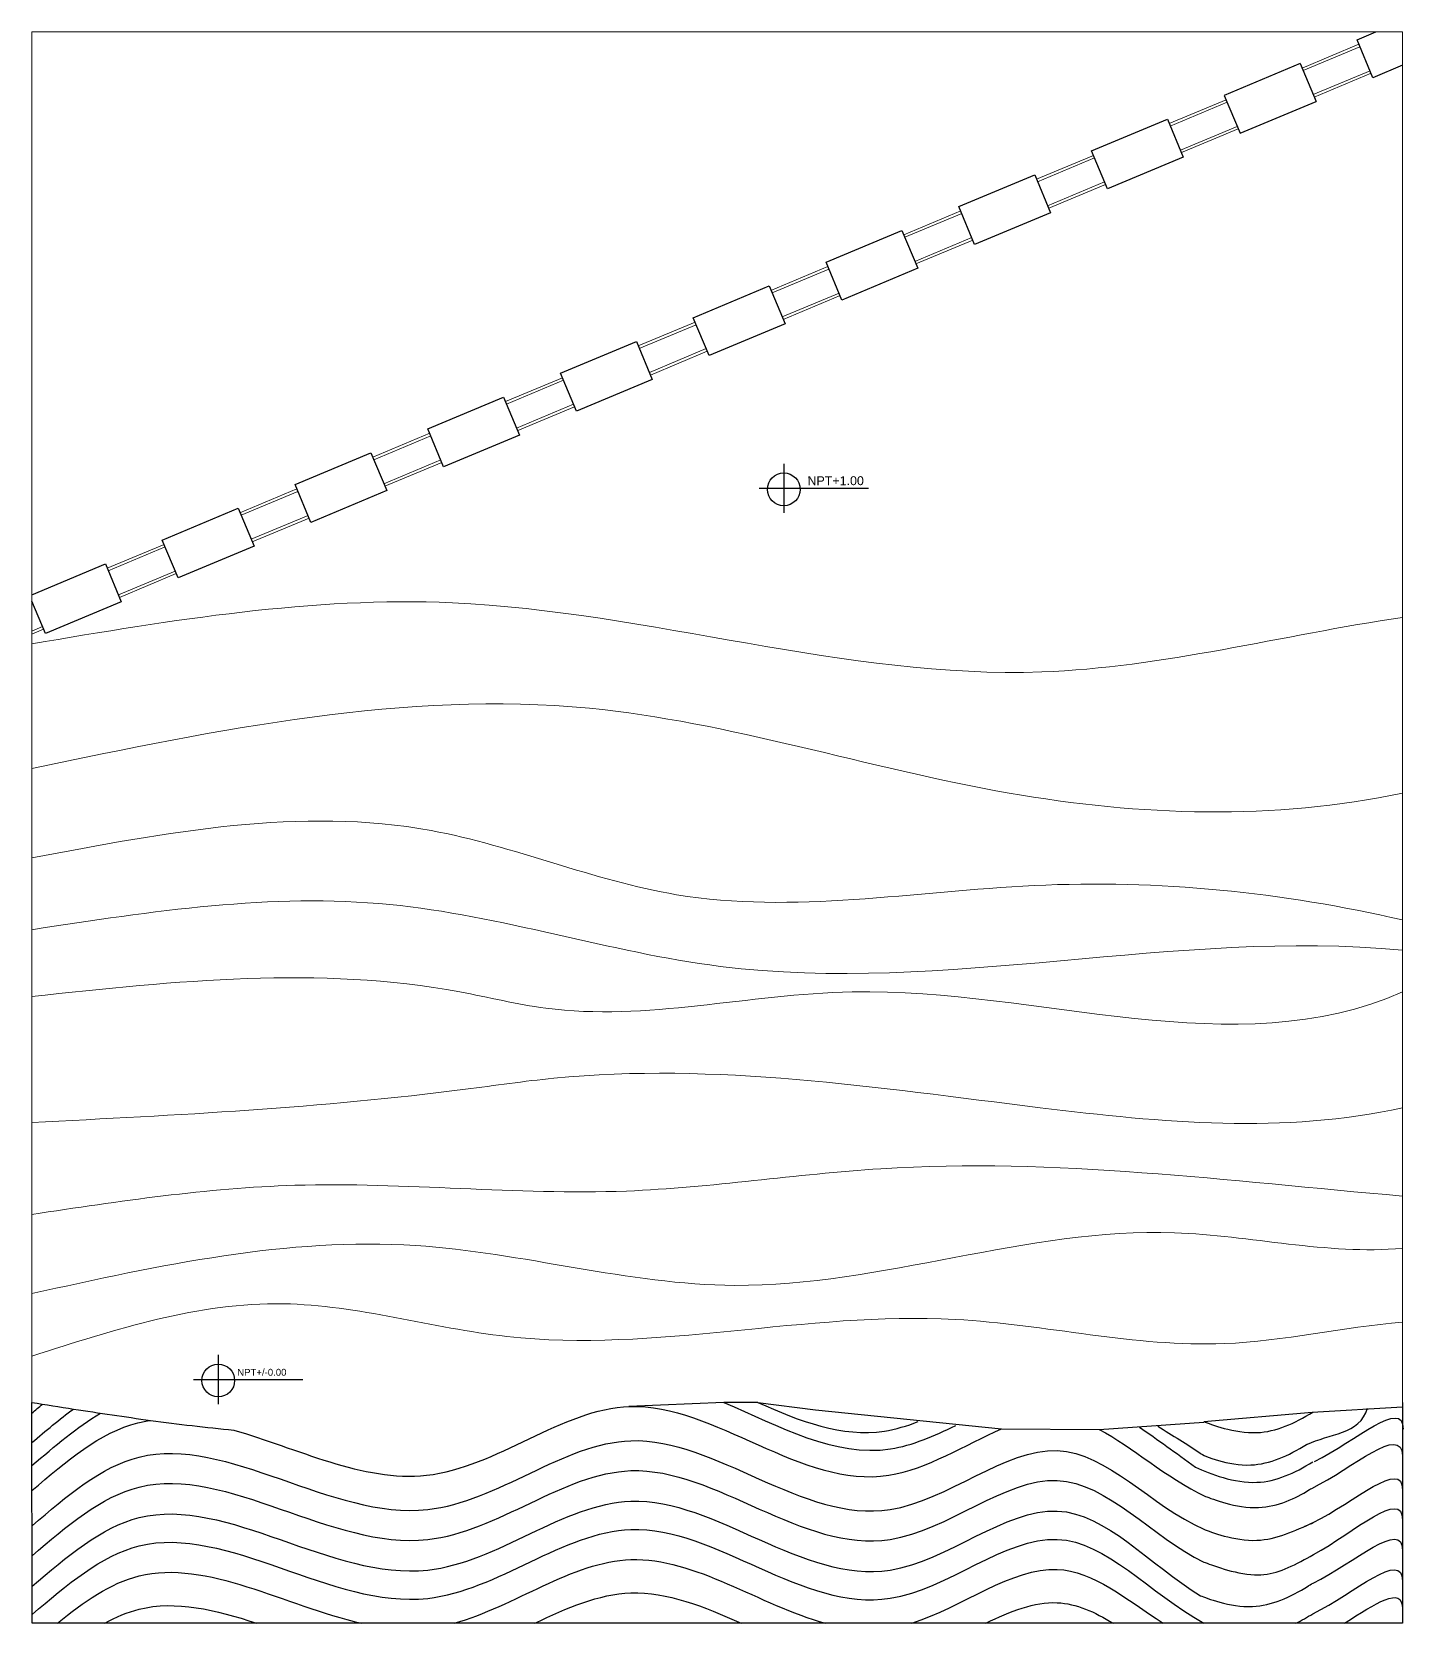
# Model space of a CAD drawing. Header units: millimetres. Extents: x 19901 to 59163, y 13732 to 30178.
# Drawn here: x 52979 to 54980, y 22975 to 25297 of the extents above; entities that cross this region are included whole.
import ezdxf
from ezdxf.enums import TextEntityAlignment as Align

# ---------------------------------------------------------------- set-up
doc = ezdxf.new("R2010")
doc.units = ezdxf.units.MM
doc.layers.get('0').update_dxf_attribs({"lineweight": 18})
for name, color, linetype in [('A-ANNO-SYMB', 3, 'Continuous'), ('A-ANNO-TEXT', 3, 'Continuous'), ('Acqua', 140, 'Continuous')]:
    doc.layers.add(name, color=color, linetype=linetype)
for name, color, linetype, lineweight in [('Curve di livello', 6, 'Continuous', 9), ('MURO', 1, 'Continuous', 25), ('Vetro', 150, 'Continuous', 15)]:
    doc.layers.add(name, color=color, linetype=linetype, lineweight=lineweight)
doc.styles.add('ARIAL', font='arial.ttf')

msp = doc.modelspace()

# ---------------------------------------------------------------- linework, layer by layer
for p, q in [((52979.4, 25297.2), (54979.4, 25297.2)), ((54979.3, 22975.2), (54979.4, 25297.2)), ((54979.4, 25297.2), (54979.4, 23290.8))]:
    msp.add_line(p, q)
msp.add_lwpolyline([(52979.4, 25297.2), (52979.3, 23364.9), (52979.4, 23297.2)])
for points in [[(54979.3, 23598.4), (54979.3, 23598.4), (54979.3, 23598.4), (54979.3, 23598.4)], [(54979.3, 23598.4), (54979.3, 23598.4), (54979.3, 23598.4), (54979.4, 23598.4)], [(54979.3, 23522.1), (54979.3, 23522.1), (54979.3, 23522.1), (54979.3, 23522.1)], [(54979.3, 23522.1), (54979.3, 23522.1), (54979.3, 23522.1), (54979.4, 23522.1)]]:
    msp.add_open_spline(points, degree=3)
at = {"layer": 'A-ANNO-SYMB'}
for p, q in [((54076.5, 24667), (54076.5, 24595.2)), ((54040.6, 24631.1), (54200.1, 24631.1)), ((53251.3, 23366.8), (53251.3, 23295)), ((53215.4, 23330.9), (53374.9, 23330.9))]:
    msp.add_line(p, q, dxfattribs=at)
for centre in [(54076.5, 24629.6), (53251.3, 23329.4)]:
    msp.add_circle(centre, 23.9, dxfattribs=at)
at = {"layer": 'Acqua'}
for p, q in [((52979.7, 22975.2), (52979.4, 23297.2)), ((53988.9, 23297.2), (53850.3, 23291.4)), ((54038.6, 23297.2), (53988.9, 23297.2)), ((54038.6, 23297.2), (54122.8, 23286.6)), ((54847.7, 23283.1), (54979.4, 23290.8)), ((54979.4, 23297.2), (54979.3, 22975.2)), ((54122.8, 23286.6), (54394.4, 23258.6)), ((54536.8, 23257.8), (54689.4, 23268.5)), ((54689.4, 23269.4), (54847.7, 23283.1)), ((54394.4, 23258.6), (54536.8, 23257.8)), ((54979.3, 22975.2), (52979.7, 22975.2))]:
    msp.add_line(p, q, dxfattribs=at)
for centre, radius, start, end in [((56923.1, 48064.2), 25079, 260.95259, 261.09313), ((53924.5, 28914), 5695.4, 261.0672, 262.2103), ((53559.6, 26249.5), 3006.1, 262.2182, 264.5471)]:
    msp.add_arc(centre, radius, start, end, dxfattribs=at)
for points in [[(52979.4, 23281.7), (52984.5, 23286), (52989.7, 23290.4), (52994.8, 23294.8)], [(54850.9, 23211.1), (54911, 23241.3), (54980.3, 23304.3), (54980.2, 23258.3)], [(52979.4, 23238.7), (52999.5, 23255.9), (53019.7, 23272.8), (53040.1, 23287.6)], [(52979.5, 23205.1), (53012.9, 23233.6), (53045.5, 23261.5), (53079.4, 23281.6)], [(54536.8, 23257.8), (54585.2, 23232.3), (54633.2, 23188.2), (54691.9, 23160.2)], [(54595.7, 23261), (54621.6, 23243.1), (54648.4, 23224.3), (54677.3, 23202.6)], [(54622.1, 23262.8), (54643.5, 23248.9), (54665.7, 23236.1), (54683.9, 23223.3)], [(54894.8, 22975.2), (54939.9, 23003.7), (54979.3, 23031), (54979.3, 22996.3)], [(54894.8, 22975.2), (54939.9, 23003.7), (54979.3, 23031), (54979.3, 22996.3)], [(54823.8, 22975.2), (54832, 22979.2), (54840.2, 22983.9), (54848.5, 22988.9)]]:
    msp.add_open_spline(points, degree=3, dxfattribs=at)
for points, knots in [([(53273.9, 23257), (53364.9, 23231.1), (53571.8, 23125.1), (53872.6, 23395.3), (54157.9, 23116.8), (54341.3, 23235.9), (54394.4, 23258.6)], [332.204834, 332.204834, 332.204834, 332.204834, 613.855116, 927.042642, 1318.144685, 1489.112968, 1489.112968, 1489.112968, 1489.112968]), ([(53988.9, 23297.2), (54069.3, 23263.2), (54182.6, 23198.8), (54296, 23248.4), (54327.3, 23263.7)], [1067.948856, 1067.948856, 1067.948856, 1067.948856, 1318.144685, 1415.624607, 1415.624607, 1415.624607, 1415.624607]), ([(54038.6, 23297.2), (54099.8, 23270.1), (54178, 23239.5), (54256.1, 23263), (54272.5, 23269.3)], [1128.832023, 1128.832023, 1128.832023, 1128.832023, 1318.144685, 1368.468754, 1368.468754, 1368.468754, 1368.468754]), ([(52979.5, 23168.7), (53029.4, 23211.5), (53084.9, 23258.6), (53146.3, 23270.2), (53152.6, 23271.1)], [2.341674, 2.341674, 2.341674, 2.341674, 185.90905, 206.411504, 206.411504, 206.411504, 206.411504]), ([(54689.4, 23269.4), (54698.7, 23265.9), (54763.2, 23240), (54821.6, 23266.7), (54848.5, 23283.1)], [1462.70326, 1462.70326, 1462.70326, 1462.70326, 1576.900583, 1673.052597, 1673.052597, 1673.052597, 1673.052597]), ([(54839.4, 23235.9), (54839.8, 23236.1), (54870.2, 23251), (54917.7, 23251.1), (54928.1, 23288.7)], [1963.837878, 1963.837878, 1963.837878, 1963.837878, 1964.650571, 2033.827733, 2033.827733, 2033.827733, 2033.827733]), ([(52979.6, 23117.3), (53030, 23160.5), (53196.8, 23303.3), (53528.9, 23035.1), (53874.4, 23345.3), (54188.3, 23038.9), (54481.8, 23304.1), (54612.3, 23146.5), (54689.4, 23112.3)], [0.234676, 0.234676, 0.234676, 0.234676, 185.90905, 613.855116, 927.042642, 1318.144685, 1576.900583, 1826.872542, 1826.872542, 1826.872542, 1826.872542]), ([(54840.9, 23168.5), (54841.9, 23169.5), (54904.4, 23199.1), (54977.6, 23266.1), (54979.4, 23219.7)], [1958.848784, 1958.848784, 1958.848784, 1958.848784, 1964.650571, 2103.747507, 2103.747507, 2103.747507, 2103.747507]), ([(54683.9, 23223.3), (54689.7, 23218.6), (54754.2, 23192.8), (54812.6, 23219.5), (54839.4, 23235.9)], [1462.70326, 1462.70326, 1462.70326, 1462.70326, 1576.900583, 1673.052597, 1673.052597, 1673.052597, 1673.052597]), ([(52979.6, 23073.7), (53030.1, 23116.9), (53196.8, 23259.5), (53528.9, 22991.3), (53874.4, 23301.6), (54188.3, 22995.2), (54482.9, 23261.4), (54614, 23100.7), (54689.5, 23064.4)], [0.314982, 0.314982, 0.314982, 0.314982, 185.90905, 613.855116, 927.042642, 1318.144685, 1576.900583, 1830.222935, 1830.222935, 1830.222935, 1830.222935]), ([(54677.3, 23202.6), (54698.7, 23193.3), (54763.2, 23167.4), (54821.6, 23194.2), (54848.5, 23210.6)], [1462.70326, 1462.70326, 1462.70326, 1462.70326, 1576.900583, 1673.052597, 1673.052597, 1673.052597, 1673.052597]), ([(54836.7, 23116.6), (54842.5, 23118.9), (54905.5, 23148.5), (54979.4, 23216.1), (54979.3, 23169.8)], [1957.466821, 1957.466821, 1957.466821, 1957.466821, 1964.650571, 2103.747507, 2103.747507, 2103.747507, 2103.747507]), ([(52979.7, 23029.1), (53030.1, 23072.3), (53196.8, 23214.9), (53528.9, 22946.7), (53874.4, 23257), (54188.3, 22950.6), (54480.4, 23214.5), (54610, 23060.9), (54684.6, 23015.1)], [0.373872, 0.373872, 0.373872, 0.373872, 185.90905, 613.855116, 927.042642, 1318.144685, 1576.900583, 1822.440809, 1822.440809, 1822.440809, 1822.440809]), ([(54691.9, 23160.2), (54701.2, 23156.6), (54765.6, 23130.7), (54824, 23157.5), (54842.6, 23169.6)], [1462.70326, 1462.70326, 1462.70326, 1462.70326, 1576.900583, 1673.052597, 1673.052597, 1673.052597, 1673.052597]), ([(54835.9, 23068), (54835.9, 23068), (54901, 23100.7), (54979.3, 23172.4), (54979.3, 23126)], [1948.600278, 1948.600278, 1948.600278, 1948.600278, 1964.650571, 2103.747507, 2103.747507, 2103.747507, 2103.747507]), ([(54842, 23029.5), (54842.5, 23030.6), (54905.5, 23060.2), (54979.3, 23127.8), (54979.3, 23081.4)], [1957.481192, 1957.481192, 1957.481192, 1957.481192, 1964.650571, 2103.747507, 2103.747507, 2103.747507, 2103.747507]), ([(52979.7, 22987.8), (53030.1, 23031), (53196.9, 23173.6), (53528.9, 22905.4), (53874.4, 23215.7), (54188.3, 22909.3), (54480.4, 23173.2), (54610, 23019.6), (54689.4, 22975.2)], [0.432763, 0.432763, 0.432763, 0.432763, 185.90905, 613.855116, 927.042642, 1318.144685, 1576.900583, 1822.444428, 1822.444428, 1822.444428, 1822.444428]), ([(54689.4, 23112.3), (54698.7, 23108.7), (54763.2, 23082.9), (54821.6, 23109.6), (54850.1, 23122.6)], [1462.70326, 1462.70326, 1462.70326, 1462.70326, 1576.900583, 1673.052597, 1673.052597, 1673.052597, 1673.052597]), ([(54848.5, 22988.9), (54848.5, 22988.9), (54909, 23018.9), (54979.3, 23083.2), (54979.3, 23036.9)], [1964.459634, 1964.459634, 1964.459634, 1964.459634, 1964.650571, 2103.747507, 2103.747507, 2103.747507, 2103.747507]), ([(53016.7, 22975.2), (53055, 23006.5), (53186.1, 23097.8), (53348.4, 23000.4), (53459.9, 22975.2)], [45.725203, 45.725203, 45.725203, 45.725203, 185.90905, 516.769109, 516.769109, 516.769109, 516.769109]), ([(53016.7, 22975.2), (53055, 23006.5), (53186.1, 23097.8), (53348.4, 23000.4), (53459.9, 22975.2)], [45.725203, 45.725203, 45.725203, 45.725203, 185.90905, 516.769109, 516.769109, 516.769109, 516.769109]), ([(53595.7, 22975.2), (53683.8, 22999.4), (53857.8, 23136), (54041.3, 23001.4), (54137.1, 22975.2)], [653.658208, 653.658208, 653.658208, 653.658208, 927.042642, 1221.60361, 1221.60361, 1221.60361, 1221.60361]), ([(53595.7, 22975.2), (53683.8, 22999.4), (53857.8, 23136), (54041.3, 23001.4), (54137.1, 22975.2)], [653.658208, 653.658208, 653.658208, 653.658208, 927.042642, 1221.60361, 1221.60361, 1221.60361, 1221.60361]), ([(54689.5, 23064.4), (54698.8, 23060.9), (54763.3, 23035), (54809.5, 23053.4), (54835.9, 23068)], [1462.70326, 1462.70326, 1462.70326, 1462.70326, 1576.900583, 1673.052597, 1673.052597, 1673.052597, 1673.052597]), ([(54263.1, 22975.2), (54336.8, 22998.5), (54468, 23103), (54576.3, 23010.1), (54629.9, 22975.2)], [1350.430633, 1350.430633, 1350.430633, 1350.430633, 1576.900583, 1758.057005, 1758.057005, 1758.057005, 1758.057005]), ([(54263.1, 22975.2), (54336.8, 22998.5), (54468, 23103), (54576.3, 23010.1), (54629.9, 22975.2)], [1350.430633, 1350.430633, 1350.430633, 1350.430633, 1576.900583, 1758.057005, 1758.057005, 1758.057005, 1758.057005]), ([(53713.2, 22975.2), (53760, 22997.3), (53858.5, 23040.8), (53960, 22999.3), (54014.2, 22975.2)], [777.302226, 777.302226, 777.302226, 777.302226, 927.042642, 1095.083444, 1095.083444, 1095.083444, 1095.083444]), ([(54684.6, 23015.1), (54692.3, 23012.2), (54756.7, 22986.3), (54815.1, 23013), (54842, 23029.5)], [1462.70326, 1462.70326, 1462.70326, 1462.70326, 1576.900583, 1673.052597, 1673.052597, 1673.052597, 1673.052597]), ([(53085.9, 22975.2), (53102.2, 22984.2), (53170.8, 23013.4), (53247.4, 22994.9), (53307.1, 22975.2)], [128.739534, 128.739534, 128.739534, 128.739534, 185.90905, 365.494072, 365.494072, 365.494072, 365.494072]), ([(54371.3, 22975.2), (54407.3, 22992.5), (54471.8, 23018.3), (54530.1, 22991.6), (54557, 22975.2)], [1462.70326, 1462.70326, 1462.70326, 1462.70326, 1576.900583, 1673.052597, 1673.052597, 1673.052597, 1673.052597])]:
    msp.add_open_spline(points, degree=3, knots=knots, dxfattribs=at)
at = {"layer": 'Curve di livello'}
for points, knots in [([(52979.4, 24404.3), (53183.9, 24438.7), (53675.8, 24521.4), (54343.8, 24292.5), (54803.8, 24416.9), (54979.4, 24442.8)], [0, 0, 0, 0, 616.486041, 1482.5028, 2014.767007, 2014.767007, 2014.767007, 2014.767007]), ([(52979.4, 24222.5), (53252.4, 24279.2), (53734, 24379.2), (54382.3, 24160.4), (54792.2, 24146.5), (54979.4, 24186.4)], [0, 0, 0, 0, 818.160799, 1442.919983, 2017.077223, 2017.077223, 2017.077223, 2017.077223]), ([(52979.3, 24091.7), (53175.8, 24129.2), (53496.9, 24190.5), (53965, 23986), (54448.7, 24077.9), (54804, 24041.7), (54979.3, 24001.4), (54979.3, 24001.4), (54979.3, 24001.4), (54979.3, 24001.4), (54979.3, 24001.4), (54979.3, 24001.4), (54979.4, 24001.4)], [0, 0, 0, 0, 583.959178, 954.057204, 1476.268274, 2015.917714, 2015.917714, 2015.917714, 2015.918177, 2015.918177, 2015.918177, 2015.958032, 2015.958032, 2015.958032, 2015.958032]), ([(52979.3, 23987.1), (53154.3, 24013.9), (53493.1, 24065.8), (54145.3, 23844.3), (54648.8, 23989.1), (54979.3, 23957), (54979.3, 23957), (54979.3, 23957), (54979.3, 23957), (54979.3, 23957), (54979.3, 23957), (54979.4, 23957)], [0, 0, 0, 0, 523.637079, 1013.900228, 2009.947904, 2009.947904, 2009.947904, 2009.948687, 2009.948687, 2009.948687, 2010.018952, 2010.018952, 2010.018952, 2010.018952]), ([(52979.3, 23889.6), (53189, 23912.1), (53441.6, 23939.2), (53833.6, 23841.8), (54290, 23965.2), (54734.6, 23787.8), (54979.3, 23896.3), (54979.3, 23896.3), (54979.3, 23896.3), (54979.3, 23896.3), (54979.3, 23896.3), (54979.3, 23896.4), (54979.4, 23896.4)], [0, 0, 0, 0, 624.469152, 752.058387, 1199.951019, 2002.883229, 2002.883229, 2002.883229, 2002.885334, 2002.885334, 2002.885334, 2002.970377, 2002.970377, 2002.970377, 2002.970377]), ([(52979.3, 23705.9), (53190.6, 23716.4), (53445.2, 23729.2), (53932.9, 23800.4), (54387.1, 23728.7), (54807.3, 23688.7), (54979.3, 23727.4), (54979.3, 23727.4), (54979.3, 23727.4), (54979.3, 23727.4), (54979.3, 23727.4), (54979.3, 23727.4), (54979.4, 23727.4)], [0, 0, 0, 0, 634.445237, 764.472437, 1475.410206, 2004.14526, 2004.14526, 2004.14526, 2004.146467, 2004.146467, 2004.146467, 2004.226908, 2004.226908, 2004.226908, 2004.226908]), ([(52979.3, 23571.6), (53106.9, 23590.9), (53394.7, 23634.4), (53810.6, 23584.7), (54346.8, 23671.2), (54726.2, 23620.1), (54979.3, 23598.4)], [0, 0, 0, 0, 386.01413, 870.022512, 1242.735896, 2004.889476, 2004.889476, 2004.889476, 2004.889476]), ([(52979.3, 23456.1), (53166, 23497.3), (53507.8, 23572.6), (54063.7, 23404.5), (54541.9, 23596.6), (54868.6, 23512.4), (54979.3, 23522.1)], [0, 0, 0, 0, 564.632947, 1033.490488, 1679.853616, 2013.397423, 2013.397423, 2013.397423, 2013.397423]), ([(52979.3, 23364.9), (53101.4, 23404.1), (53330.7, 23477.8), (53779.3, 23338.7), (54240.6, 23466.9), (54675.9, 23355.6), (54892.3, 23407.3), (54979.4, 23414.2)], [0, 0, 0, 0, 374.953191, 704.513033, 1359.236516, 1753.367948, 2015.291156, 2015.291156, 2015.291156, 2015.291156])]:
    msp.add_open_spline(points, degree=3, knots=knots, dxfattribs=at)
at = {"layer": 'MURO'}
for p, q in [((54913, 25285.6), (54940.6, 25297.2)), ((54936.1, 25230.3), (54913, 25285.6)), ((54830, 25250.9), (54719.3, 25204.5)), ((54830, 25250.9), (54853.1, 25195.5)), ((54979.4, 25248.4), (54936.1, 25230.3)), ((54719.3, 25204.5), (54742.4, 25149.2)), ((54742.4, 25149.2), (54853.1, 25195.5)), ((54525.6, 25123.4), (54636.3, 25169.7)), ((54636.3, 25169.7), (54659.4, 25114.4)), ((54548.7, 25068.1), (54525.6, 25123.4)), ((54659.4, 25114.4), (54548.7, 25068.1)), ((54331.9, 25042.3), (54442.6, 25088.6)), ((54442.6, 25088.6), (54465.7, 25033.3)), ((54355, 24986.9), (54331.9, 25042.3)), ((54465.7, 25033.3), (54355, 24986.9)), ((54138.2, 24961.2), (54248.8, 25007.5)), ((54248.8, 25007.5), (54272, 24952.2)), ((54161.3, 24905.8), (54138.2, 24961.2)), ((54272, 24952.2), (54161.3, 24905.8)), ((53944.5, 24880.1), (54055.1, 24926.4)), ((54055.1, 24926.4), (54078.3, 24871.1)), ((53967.6, 24824.7), (53944.5, 24880.1)), ((54078.3, 24871.1), (53967.6, 24824.7)), ((53750.8, 24799), (53861.4, 24845.3)), ((53861.4, 24845.3), (53884.6, 24790)), ((53773.9, 24743.6), (53750.8, 24799)), ((53884.6, 24790), (53773.9, 24743.6)), ((53557.1, 24717.8), (53667.7, 24764.2)), ((53667.7, 24764.2), (53690.9, 24708.8)), ((53580.2, 24662.5), (53557.1, 24717.8)), ((53690.9, 24708.8), (53580.2, 24662.5)), ((53363.3, 24636.7), (53474, 24683.1)), ((53474, 24683.1), (53497.2, 24627.7)), ((53386.5, 24581.4), (53363.3, 24636.7)), ((53497.2, 24627.7), (53386.5, 24581.4)), ((53169.6, 24555.6), (53280.3, 24602)), ((53280.3, 24602), (53303.5, 24546.6)), ((53192.8, 24500.3), (53169.6, 24555.6)), ((53303.5, 24546.6), (53192.8, 24500.3)), ((52979.4, 24475.9), (53086.6, 24520.9)), ((53086.6, 24520.9), (53109.8, 24465.5)), ((52999.1, 24419.2), (52979.4, 24466.4)), ((53109.8, 24465.5), (52999.1, 24419.2))]:
    msp.add_line(p, q, dxfattribs=at)
at = {"layer": 'Vetro'}
for p, q in [((54915.7, 25279.2), (54832.7, 25244.4)), ((54917.2, 25275.5), (54834.2, 25240.7)), ((54931.9, 25240.4), (54848.9, 25205.7)), ((54933.4, 25236.7), (54850.4, 25202)), ((54722, 25198), (54639, 25163.3)), ((54723.5, 25194.4), (54640.5, 25159.6)), ((54738.2, 25159.3), (54655.2, 25124.5)), ((54739.7, 25155.6), (54656.7, 25120.9)), ((54528.3, 25116.9), (54445.3, 25082.2)), ((54529.8, 25113.2), (54446.8, 25078.5)), ((54544.5, 25078.2), (54461.5, 25043.4)), ((54546, 25074.5), (54463, 25039.7)), ((54334.6, 25035.8), (54251.6, 25001.1)), ((54336.1, 25032.1), (54253.1, 24997.4)), ((54350.8, 24997.1), (54267.8, 24962.3)), ((54352.3, 24993.4), (54269.3, 24958.6)), ((54140.9, 24954.7), (54057.8, 24920)), ((54142.4, 24951), (54059.4, 24916.3)), ((54157.1, 24916), (54074.1, 24881.2)), ((54158.6, 24912.3), (54075.6, 24877.5)), ((53947.2, 24873.6), (53864.1, 24838.8)), ((53948.7, 24869.9), (53865.7, 24835.2)), ((53963.4, 24834.9), (53880.4, 24800.1)), ((53964.9, 24831.2), (53881.9, 24796.4)), ((53753.5, 24792.5), (53670.4, 24757.7)), ((53755, 24788.8), (53672, 24754)), ((53769.7, 24753.8), (53686.7, 24719)), ((53771.2, 24750.1), (53688.2, 24715.3)), ((53559.8, 24711.4), (53476.7, 24676.6)), ((53561.3, 24707.7), (53478.3, 24672.9)), ((53576, 24672.6), (53493, 24637.9)), ((53577.5, 24669), (53494.5, 24634.2)), ((53366.1, 24630.3), (53283, 24595.5)), ((53367.6, 24626.6), (53284.6, 24591.8)), ((53382.3, 24591.5), (53299.3, 24556.8)), ((53383.8, 24587.8), (53300.8, 24553.1)), ((53172.3, 24549.2), (53089.3, 24514.4)), ((53173.9, 24545.5), (53090.9, 24510.7)), ((53188.6, 24510.4), (53105.6, 24475.7)), ((53190.1, 24506.7), (53107.1, 24472)), ((52980.2, 24464.4), (52979.4, 24464)), ((52994.9, 24429.3), (52979.4, 24422.8)), ((52996.4, 24425.6), (52979.4, 24418.5))]:
    msp.add_line(p, q, dxfattribs=at)

# ---------------------------------------------------------------- texts
at = {"layer": 'A-ANNO-TEXT', "style": 'ARIAL'}
for s, height, p in [('NPT+1.00', 13, (54152.2, 24635.7)), ('NPT+/-0.00', 10, (53314.9, 23336.3))]:
    msp.add_text(s, height=height, rotation=0.065, dxfattribs=at).set_placement(p, align=Align.CENTER)

doc.saveas('drawing.dxf')
